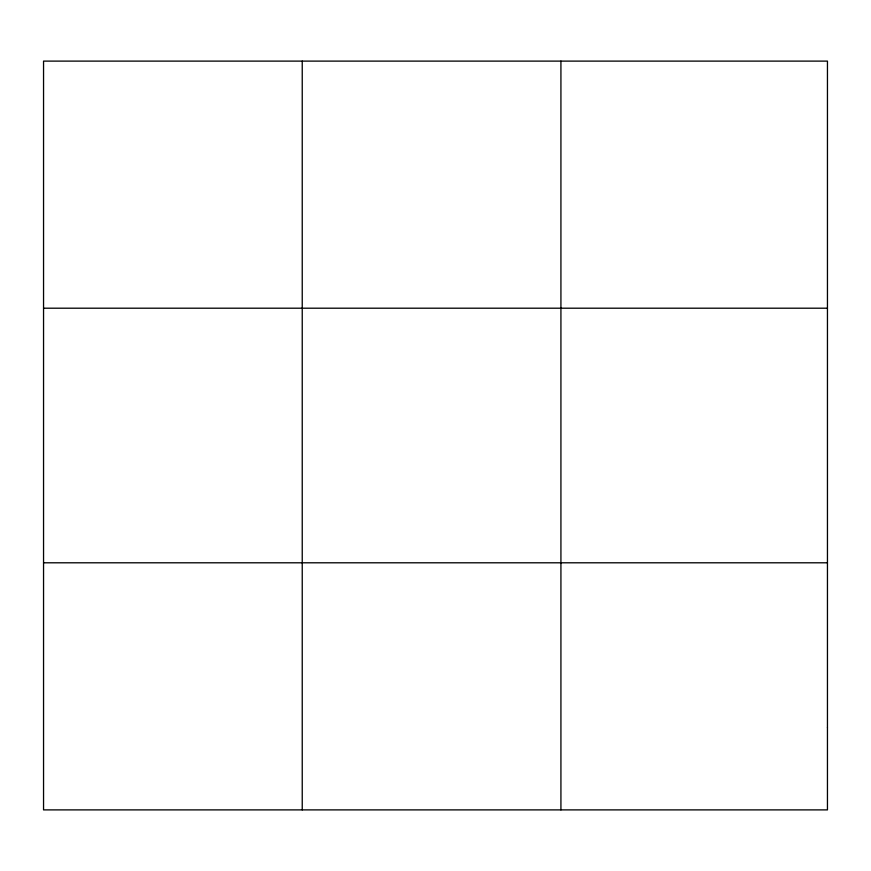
<?xml version="1.0" encoding="UTF-8"?>
<svg xmlns="http://www.w3.org/2000/svg" width="871" height="871" viewBox="0 0 871 871"><rect width="100%" height="100%" fill="white"/><g stroke="black" fill="none" stroke-linecap="round" stroke-linejoin="round"><path stroke-width="1.31" d="M302.237 809.888L302.237 61.112M560.924 809.888L560.924 61.112M43.55 308.203L827.45 308.203M43.55 562.797L827.45 562.797M827.45 727.525L827.45 809.888L43.55 809.888L43.55 61.112L827.45 61.112L827.45 727.525"/></g></svg>
